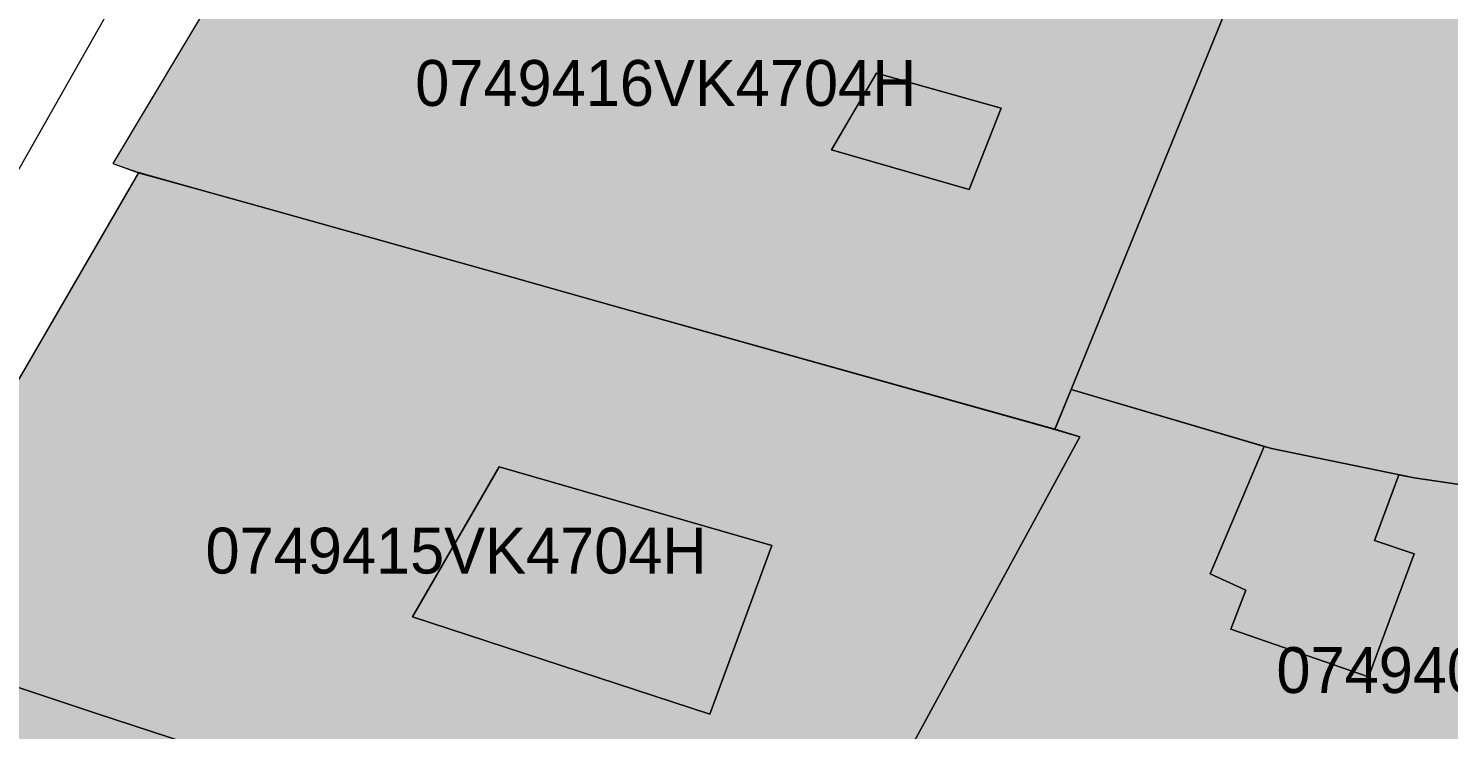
# Model space of a CAD drawing. Header units: metres. Extents: x -6 to 1255, y -2 to 532.
# Drawn here: x 930.96 to 961.93, y 299.5 to 314.8 of the extents above; entities that cross this region are included whole.
import ezdxf

# ---------------------------------------------------------------- set-up
doc = ezdxf.new("R2010")
doc.units = ezdxf.units.M
doc.header["$MEASUREMENT"] = 0
for name, color, linetype, lineweight, true_color in [('TPX_BUILDINGS', 7, 'CONTINUOUS', 0, 0x000000), ('TPX_BUILDINGS_HATCH', 7, 'CONTINUOUS', 0, 0xf0f0f0), ('TPX_BUILDINGS_SHADOWS_HATCH', 7, 'CONTINUOUS', 0, 0x000000), ('TPX_BUILDINGS_SHADOWS_OUTLINES', 7, 'CONTINUOUS', 0, 0x000000), ('TPX_CADASTRES', 7, 'CONTINUOUS', 0, 0x646464), ('TPX_CADASTRES_TEXT', 7, 'CONTINUOUS', 0, 0x000000), ('TPX_RAILWAYS_AXES', 7, 'CONTINUOUS', 0, 0x464646)]:
    doc.layers.add(name, color=color, linetype=linetype, lineweight=lineweight, true_color=true_color)

msp = doc.modelspace()

# ---------------------------------------------------------------- hatches: boundary and pattern name
at = {"layer": 'TPX_BUILDINGS_HATCH'}
h = msp.add_hatch(color=256, dxfattribs=at)
h.paths.add_polyline_path([(935.09, 315.684), (932.8, 311.854), (933.36, 311.654), (934.67, 311.284), (935.82, 310.964), (941.53, 309.364), (942.07, 309.214), (943.74, 308.744), (953.34, 306.054), (953.7, 306.924), (957.27, 315.684), (949.13, 317.964), (946.84, 318.614), (941.06, 320.244), (938.38, 321.004), (937.97, 321.154), (935.09, 315.684)])
h.paths.add_polyline_path([(948.47, 312.154), (949.45, 313.824), (952.17, 313.064), (951.47, 311.284), (948.47, 312.154)], flags=16)
h = msp.add_hatch(color=256, dxfattribs=at)
h.paths.add_polyline_path([(933.36, 311.654), (927.47, 301.504), (928.81, 301.064), (932.44, 299.854), (936.02, 298.684), (936.38, 298.564), (943.12, 296.364), (945.76, 295.504), (947.87, 294.814), (948.72, 296.384), (950.23, 299.164), (953.89, 305.894), (953.34, 306.054), (943.74, 308.744), (942.07, 309.214), (941.53, 309.364), (935.82, 310.964), (934.67, 311.284), (933.36, 311.654)])
h.paths.add_polyline_path([(939.33, 301.964), (941.22, 305.234), (947.17, 303.524), (945.82, 299.844), (939.33, 301.964)], flags=16)
msp.add_hatch(color=256, dxfattribs=at).paths.add_polyline_path([(953.89, 305.894), (950.23, 299.164), (955.54, 297.434), (956.48, 297.124), (959.24, 296.224), (961.67, 295.434), (966.96, 293.704), (969.489, 292.864), (970.899, 292.404), (976, 305.774), (974.47, 306.174), (973.57, 306.414), (969.75, 307.424), (969.51, 307.484), (966.65, 308.084), (966.29, 307.424), (964.99, 304.434), (961.18, 304.994), (960.847, 305.062), (960.313, 303.629), (961.177, 303.338), (960.18, 300.656), (957.18, 301.694), (957.506, 302.545), (956.73, 302.904), (957.909, 305.681), (953.7, 306.924), (953.34, 306.054), (953.89, 305.894)])
h = msp.add_hatch(color=256, dxfattribs=at)
h.paths.add_polyline_path([(927.47, 301.504), (920.38, 289.294), (923.3, 288.314), (925.33, 287.634), (926.289, 287.311), (929.28, 286.304), (929.98, 286.074), (930.61, 285.864), (935.11, 284.334), (940.27, 282.594), (943.24, 287.444), (944.93, 290.204), (945.98, 291.924), (944.16, 292.804), (945.76, 295.504), (943.12, 296.364), (936.38, 298.564), (936.02, 298.684), (932.44, 299.854), (928.81, 301.064), (927.47, 301.504)])
h.paths.add_polyline_path([(933.3, 290.494), (935.24, 293.714), (939.96, 291.094), (938.04, 287.824), (933.3, 290.494)], flags=16)
at = {"layer": 'TPX_BUILDINGS_SHADOWS_HATCH'}
for points in [[(957.27, 315.684), (953.7, 306.924), (957.909, 305.681), (956.73, 302.904), (957.506, 302.545), (957.18, 301.694), (960.18, 300.656), (961.177, 303.338), (960.313, 303.629), (960.847, 305.062), (961.18, 304.994), (964.99, 304.434), (966.29, 307.424), (966.65, 308.084), (967.96, 310.514), (969.08, 312.874), (968.26, 313.244), (968.1, 312.874), (966.63, 313.534), (964.17, 314.634), (964.34, 315.004), (963.03, 315.584), (962.86, 315.224), (961.55, 315.814), (960.4, 316.324), (958.94, 316.984), (959.1, 317.344), (958.28, 317.714), (958.93, 319.034), (956.8, 320.084), (955.99, 318.374), (958.07, 317.304), (957.27, 315.684)], [(948.938, 312.953), (948.47, 312.154), (951.47, 311.284), (952.17, 313.064), (949.45, 313.824), (948.938, 312.953)], [(940.624, 304.204), (939.33, 301.964), (945.82, 299.844), (947.17, 303.524), (941.22, 305.234), (940.624, 304.204)]]:
    msp.add_hatch(color=256, dxfattribs=at).paths.add_polyline_path(points)

# ---------------------------------------------------------------- linework, layer by layer
at = {"layer": 'TPX_BUILDINGS', "elevation": 0.042}
for points in [[(935.09, 315.684), (932.8, 311.854), (933.36, 311.654), (934.67, 311.284), (935.82, 310.964), (941.53, 309.364), (942.07, 309.214), (943.74, 308.744), (953.34, 306.054), (953.7, 306.924), (957.27, 315.684), (949.13, 317.964), (946.84, 318.614), (941.06, 320.244), (938.38, 321.004), (937.97, 321.154)], [(948.47, 312.154), (949.45, 313.824), (952.17, 313.064), (951.47, 311.284)], [(933.36, 311.654), (927.47, 301.504), (928.81, 301.064), (932.44, 299.854), (936.02, 298.684), (936.38, 298.564), (943.12, 296.364), (945.76, 295.504), (947.87, 294.814), (948.72, 296.384), (950.23, 299.164), (953.89, 305.894), (953.34, 306.054), (943.74, 308.744), (942.07, 309.214), (941.53, 309.364), (935.82, 310.964), (934.67, 311.284)], [(939.33, 301.964), (941.22, 305.234), (947.17, 303.524), (945.82, 299.844)], [(927.47, 301.504), (920.38, 289.294), (923.3, 288.314), (925.33, 287.634), (926.289, 287.311), (929.28, 286.304), (929.98, 286.074), (930.61, 285.864), (935.11, 284.334), (940.27, 282.594), (943.24, 287.444), (944.93, 290.204), (945.98, 291.924), (944.16, 292.804), (945.76, 295.504), (943.12, 296.364), (936.38, 298.564), (936.02, 298.684), (932.44, 299.854), (928.81, 301.064)]]:
    msp.add_lwpolyline(points, close=True, dxfattribs=at)
msp.add_lwpolyline([(964.99, 304.434), (961.18, 304.994), (960.847, 305.062), (960.313, 303.629), (961.177, 303.338), (960.18, 300.656), (957.18, 301.694), (957.506, 302.545), (956.73, 302.904), (957.909, 305.681), (953.7, 306.924), (953.34, 306.054), (953.89, 305.894), (950.23, 299.164), (955.54, 297.434), (956.48, 297.124), (959.24, 296.224), (961.67, 295.434), (966.96, 293.704)], dxfattribs=at)
at = {"layer": 'TPX_BUILDINGS_SHADOWS_OUTLINES', "elevation": 0.039}
msp.add_lwpolyline([(962.86, 315.224), (961.55, 315.814), (960.4, 316.324), (958.94, 316.984), (959.1, 317.344), (958.28, 317.714), (958.93, 319.034), (956.8, 320.084), (955.99, 318.374), (958.07, 317.304), (957.27, 315.684), (953.7, 306.924), (957.909, 305.681), (956.73, 302.904), (957.506, 302.545), (957.18, 301.694), (960.18, 300.656), (961.177, 303.338), (960.313, 303.629), (960.847, 305.062), (961.18, 304.994), (964.99, 304.434)], dxfattribs=at)
for points in [[(948.938, 312.953), (948.47, 312.154), (951.47, 311.284), (952.17, 313.064), (949.45, 313.824)], [(940.624, 304.204), (939.33, 301.964), (945.82, 299.844), (947.17, 303.524), (941.22, 305.234)]]:
    msp.add_lwpolyline(points, close=True, dxfattribs=at)
at = {"layer": 'TPX_CADASTRES', "elevation": 0.024}
for points in [[(948.01, 338.755), (943.11, 329.725), (952.43, 325.265), (953.85, 324.585), (960.17, 321.555), (958.99, 319.165), (958.93, 319.035), (958.28, 317.715), (958.07, 317.305), (957.27, 315.685), (953.7, 306.925), (958.07, 305.634), (961.18, 304.994), (964.99, 304.434), (966.29, 307.424), (966.65, 308.084), (967.96, 310.514), (969.08, 312.874), (969.75, 314.274), (970.42, 315.684), (973.03, 321.174), (975.53, 326.424)], [(935.09, 315.685), (932.8, 311.855), (933.36, 311.655), (934.67, 311.285), (935.82, 310.965), (941.53, 309.365), (942.07, 309.215), (943.74, 308.745), (953.34, 306.055), (953.7, 306.925), (957.27, 315.685), (949.13, 317.965), (946.84, 318.615), (941.06, 320.245), (938.38, 321.005), (937.97, 321.155)], [(933.36, 311.655), (927.47, 301.505), (928.81, 301.065), (932.44, 299.855), (936.02, 298.685), (936.38, 298.565), (943.12, 296.365), (945.76, 295.505), (947.87, 294.815), (948.72, 296.385), (950.23, 299.165), (953.89, 305.894), (953.34, 306.055), (943.74, 308.745), (942.07, 309.215), (941.53, 309.365), (935.82, 310.965), (934.67, 311.285)], [(953.89, 305.894), (950.23, 299.165), (955.54, 297.434), (956.48, 297.124), (959.24, 296.224), (961.67, 295.434), (966.96, 293.704), (969.489, 292.864), (970.899, 292.404), (976, 305.774), (974.47, 306.174), (973.57, 306.414), (969.75, 307.424), (969.51, 307.484), (966.65, 308.084), (966.29, 307.424), (964.99, 304.434), (961.18, 304.994), (958.07, 305.634), (953.7, 306.925), (953.34, 306.055)], [(927.47, 301.505), (920.38, 289.295), (923.3, 288.315), (925.33, 287.635), (929.28, 286.305), (929.98, 286.075), (930.61, 285.865), (935.11, 284.335), (940.27, 282.595), (943.24, 287.445), (944.93, 290.205), (945.98, 291.925), (947.11, 293.645), (947.87, 294.815), (945.76, 295.505), (943.12, 296.365), (936.38, 298.565), (936.02, 298.685), (932.44, 299.855), (928.81, 301.065)]]:
    msp.add_lwpolyline(points, close=True, dxfattribs=at)
at = {"layer": 'TPX_RAILWAYS_AXES', "elevation": 0.033}
msp.add_lwpolyline([(1050.556, 529.644), (1012.309, 454.534), (970.539, 381.933), (905.297, 266.832), (876.124, 216.972), (841.16, 145.741), (828.492, 125.844), (819.175, 113.666), (801.616, 93.308), (793.88, 83.45), (785.852, 72.195), (776.619, 57.473), (756.249, 16.656), (749.751, 0)], dxfattribs=at)

# ---------------------------------------------------------------- texts
at = {"layer": 'TPX_CADASTRES_TEXT'}
for s, p in [('0749416VK4704H', (939.393, 313.111, 0.024)), ('0749415VK4704H', (934.819, 302.909, 0.024)), ('0749402VK4704H', (958.174, 300.303, 0.024))]:
    msp.add_text(s, height=1, dxfattribs=at).set_placement(p)

doc.saveas('drawing.dxf')
